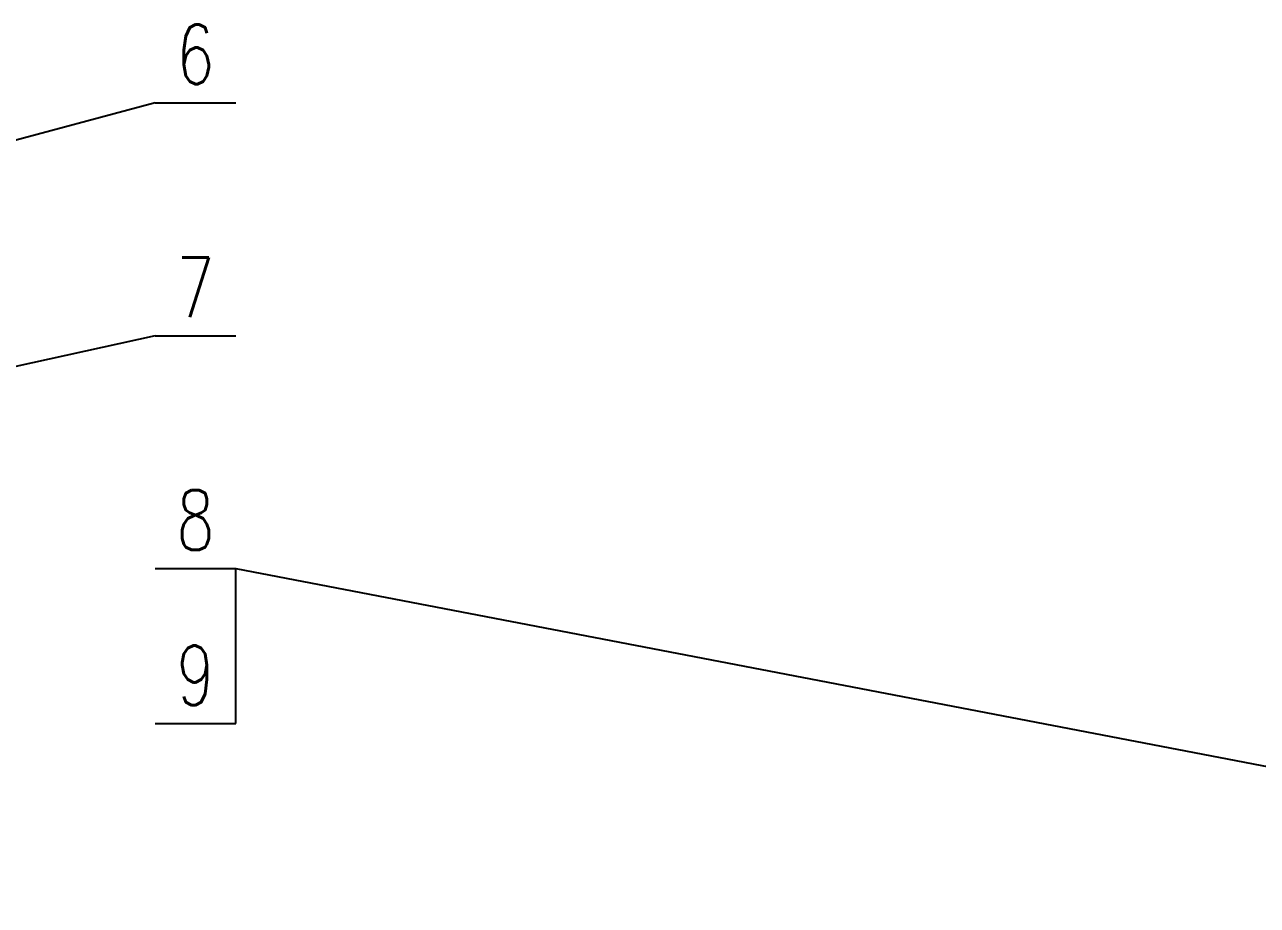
# Model space of a CAD drawing. Extents: x -1250 to 40800, y -500 to 29200.
# Drawn here: x 16680 to 20652, y 16080 to 18917 of the extents above; entities that cross this region are included whole.
import ezdxf
from ezdxf.enums import TextEntityAlignment as Align

# ---------------------------------------------------------------- set-up
doc = ezdxf.new("R2010")
doc.units = 0
doc.header["$LTSCALE"] = 30
doc.header["$MEASUREMENT"] = 0
doc.layers.add('1', color=2, linetype='CONTINUOUS')
doc.layers.add('2', color=1, linetype='CONTINUOUS')
doc.styles.add('HZ', font='txt', dxfattribs={"width": 0.75, "bigfont": 'hztxt'})

msp = doc.modelspace()

# ---------------------------------------------------------------- linework, layer by layer
at = {"layer": '1'}
for p, q in [((17100, 18665.3), (12696.8, 17485.4)), ((17100, 17915.3), (10885.9, 16546.2)), ((17360, 17165.3), (23012.5, 16080)), ((17360, 16665.3), (17360, 17165.3))]:
    msp.add_line(p, q, dxfattribs=at)
at = {"layer": '2'}
for p, q in [((17100, 18665.3), (17360, 18665.3)), ((17100, 17915.3), (17360, 17915.3)), ((17100, 17165.3), (17360, 17165.3)), ((17100, 16665.3), (17360, 16665.3))]:
    msp.add_line(p, q, dxfattribs=at)

# ---------------------------------------------------------------- texts
at = {"layer": '1', "style": 'HZ', "width": 0.75}
for s, p in [('6', (17230, 18725.3)), ('7', (17230, 17975.3)), ('8', (17230, 17225.3)), ('9', (17230, 16725.3))]:
    msp.add_text(s, height=192, dxfattribs=at).set_placement(p, align=Align.CENTER)

doc.saveas('drawing.dxf')
